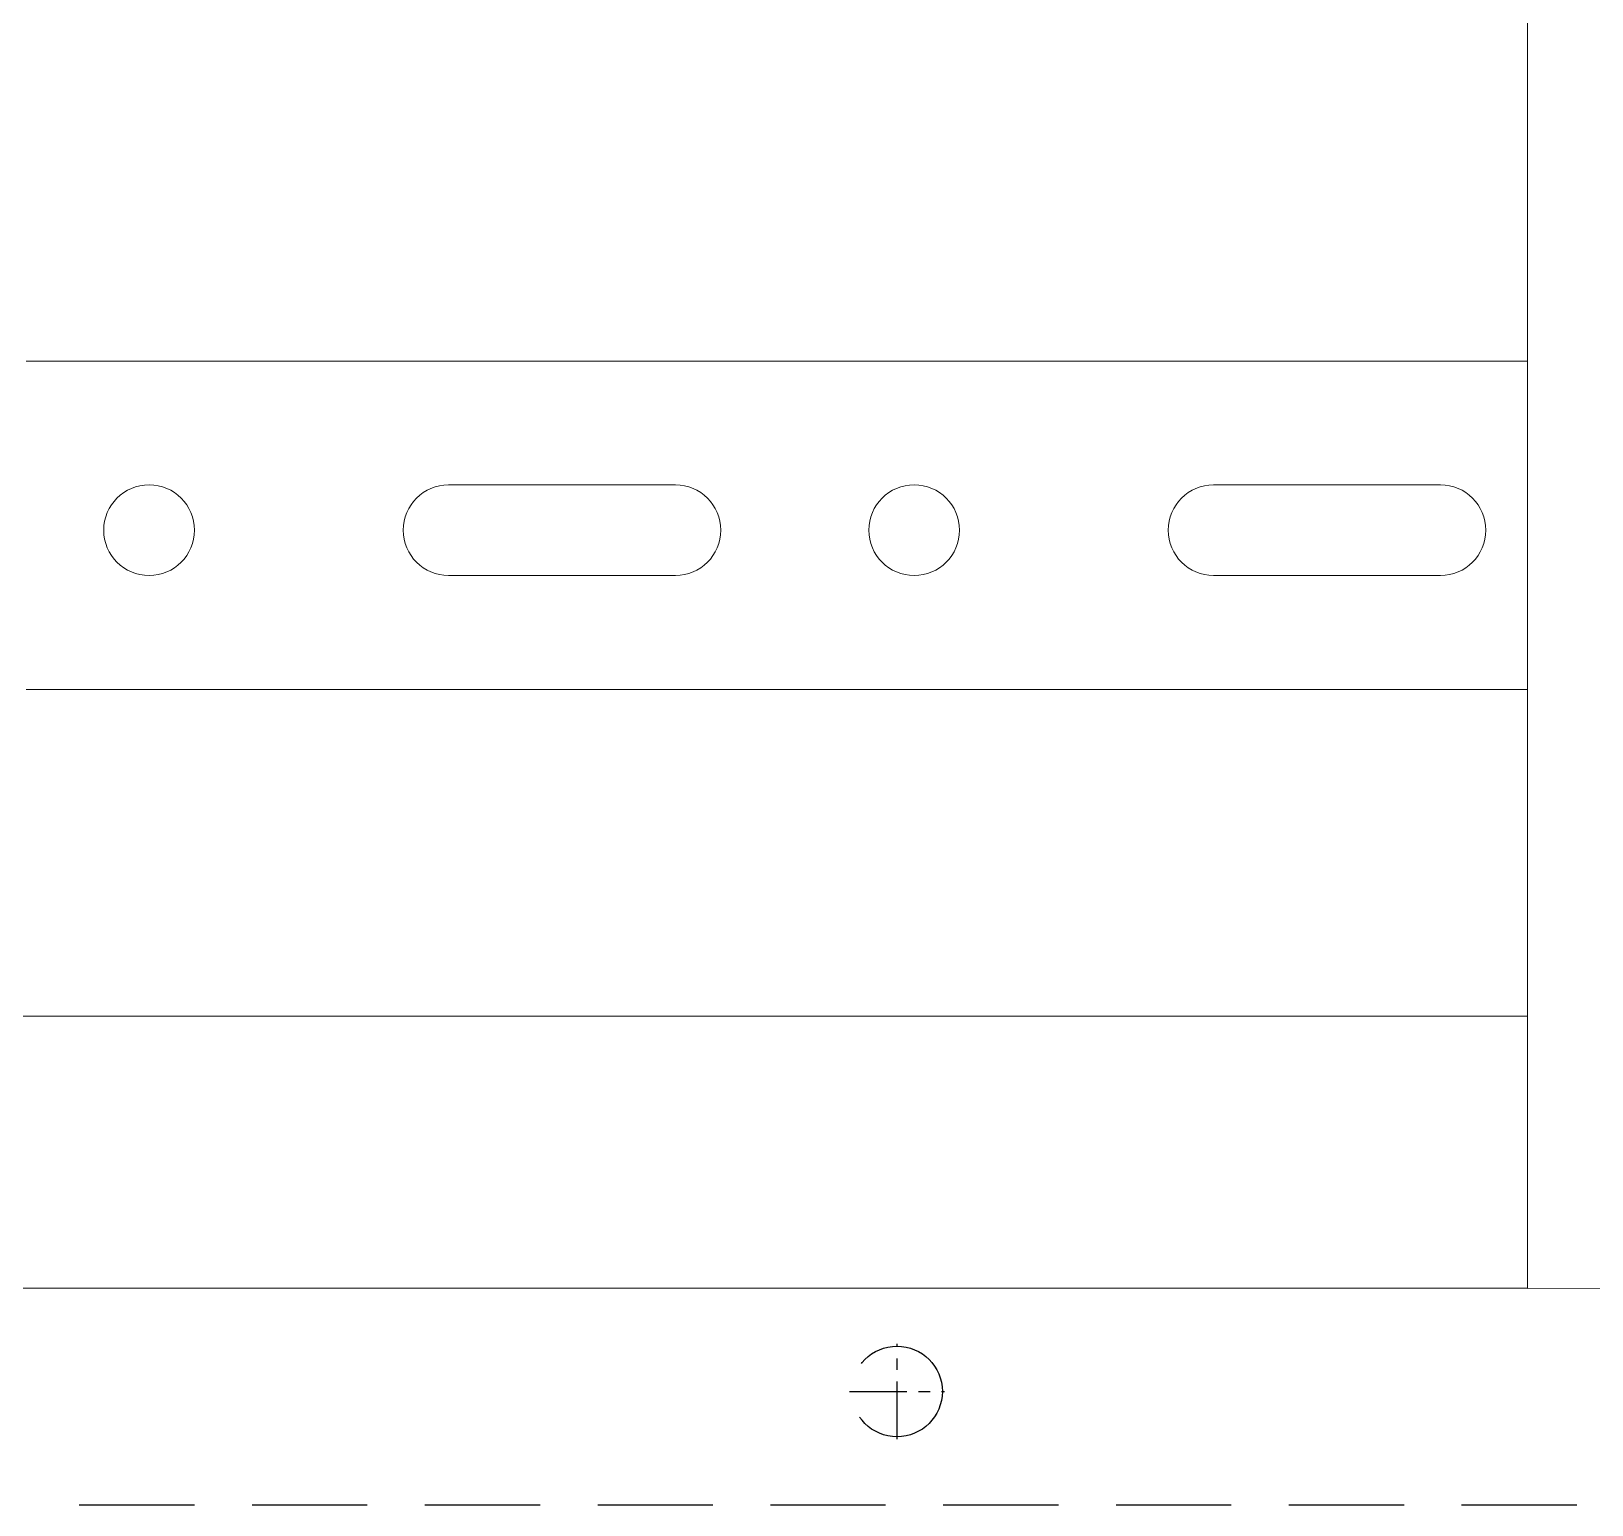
# Model space of a CAD drawing. Header units: millimetres. Extents: x 3520 to 8864, y 403 to 1747.
# Drawn here: x 5626.75 to 5647.4, y 819.82 to 839.32 of the extents above; entities that cross this region are included whole.
import ezdxf

# ---------------------------------------------------------------- set-up
doc = ezdxf.new("R2010")
doc.units = ezdxf.units.MM
for name, pattern in [('CENTER', [10.16, 6.35, -1.27, 1.27, -1.27]), ('DASHED', [19.05, 12.7, -6.35]), ('K5LT_THIN', [0])]:
    doc.linetypes.add(name, pattern=pattern)
for name, color, linetype, lineweight in [('AM_7', 7, 'CENTER', 25), ('AM_9', 6, 'DASHED', 25), ('Стерка', 7, 'Continuous', 15)]:
    doc.layers.add(name, color=color, linetype=linetype, lineweight=lineweight)

# ---------------------------------------------------------------- blocks, each defined once
blk = doc.blocks.new('1_1058_02_12__2__0_in_AE_1058_500__2__0')
at = {"layer": 'AM_7'}
for p, q in [((165, 24.75), (165, 35.25)), ((159.75, 30), (170.25, 30))]:
    blk.add_line(p, q, dxfattribs=at)
at = {"layer": 'AM_9'}
blk.add_line((-249, 17.5), (249, 17.5), dxfattribs=at)
blk.add_circle((165, 30), 5, dxfattribs=at)

msp = doc.modelspace()

# ---------------------------------------------------------------- linework, layer by layer
at = {"layer": 'Стерка', "color": 7}
for p, q in [((5626.688, 834.957, 1518.358), (5646.548, 834.957, 1518.358)), ((5632.276, 833.32, 1518.358), (5635.276, 833.32, 1518.358)), ((5632.276, 833.32, 1518.358), (5635.276, 833.32, 1518.358)), ((5642.397, 833.32, 1518.358), (5645.397, 833.32, 1518.358)), ((5642.397, 833.32, 1518.358), (5645.397, 833.32, 1518.358)), ((5632.276, 832.12, 1518.358), (5635.276, 832.12, 1518.358)), ((5632.276, 832.12, 1518.358), (5635.276, 832.12, 1518.358)), ((5642.397, 832.12, 1518.358), (5645.397, 832.12, 1518.358)), ((5642.397, 832.12, 1518.358), (5645.397, 832.12, 1518.358)), ((5626.688, 830.611, 1518.358), (5646.548, 830.611, 1518.358))]:
    msp.add_line(p, q, dxfattribs=at)
at = {"layer": 'Стерка', "color": 7, "linetype": 'K5LT_THIN', "elevation": 1518.358}
msp.add_lwpolyline([(5646.548, 822.682), (5646.548, 909.345), (5651.348, 909.345), (5651.348, 822.706)], close=True, dxfattribs=at)
at = {"layer": 'Стерка', "color": 7, "elevation": 1518.358}
msp.add_lwpolyline([(5646.548, 822.688), (5590.268, 822.688), (5590.268, 826.288), (5646.548, 826.288)], close=True, dxfattribs=at)
at = {"layer": 'Стерка', "color": 7}
for centre in [(5628.313, 832.72, 1518.358), (5628.313, 832.72, 1518.358), (5638.435, 832.72, 1518.358), (5638.435, 832.72, 1518.358)]:
    msp.add_circle(centre, 0.6, dxfattribs=at)
for centre, start, end in [((5632.276, 832.72, 1518.358), 90, 270), ((5632.276, 832.72, 1518.358), 90, 270), ((5635.276, 832.72, 1518.358), 270, 90), ((5635.276, 832.72, 1518.358), 270, 90), ((5642.397, 832.72, 1518.358), 90, 270), ((5642.397, 832.72, 1518.358), 90, 270), ((5645.397, 832.72, 1518.358), 270, 90), ((5645.397, 832.72, 1518.358), 270, 90)]:
    msp.add_arc(centre, 0.6, start, end, dxfattribs=at)

# ---------------------------------------------------------------- block references
at = {"xscale": 0.12, "yscale": 0.12, "zscale": 0.12}
msp.add_blockref('1_1058_02_12__2__0_in_AE_1058_500__2__0', (5618.408, 817.72, 1518.358), dxfattribs=at)

doc.saveas('drawing.dxf')
